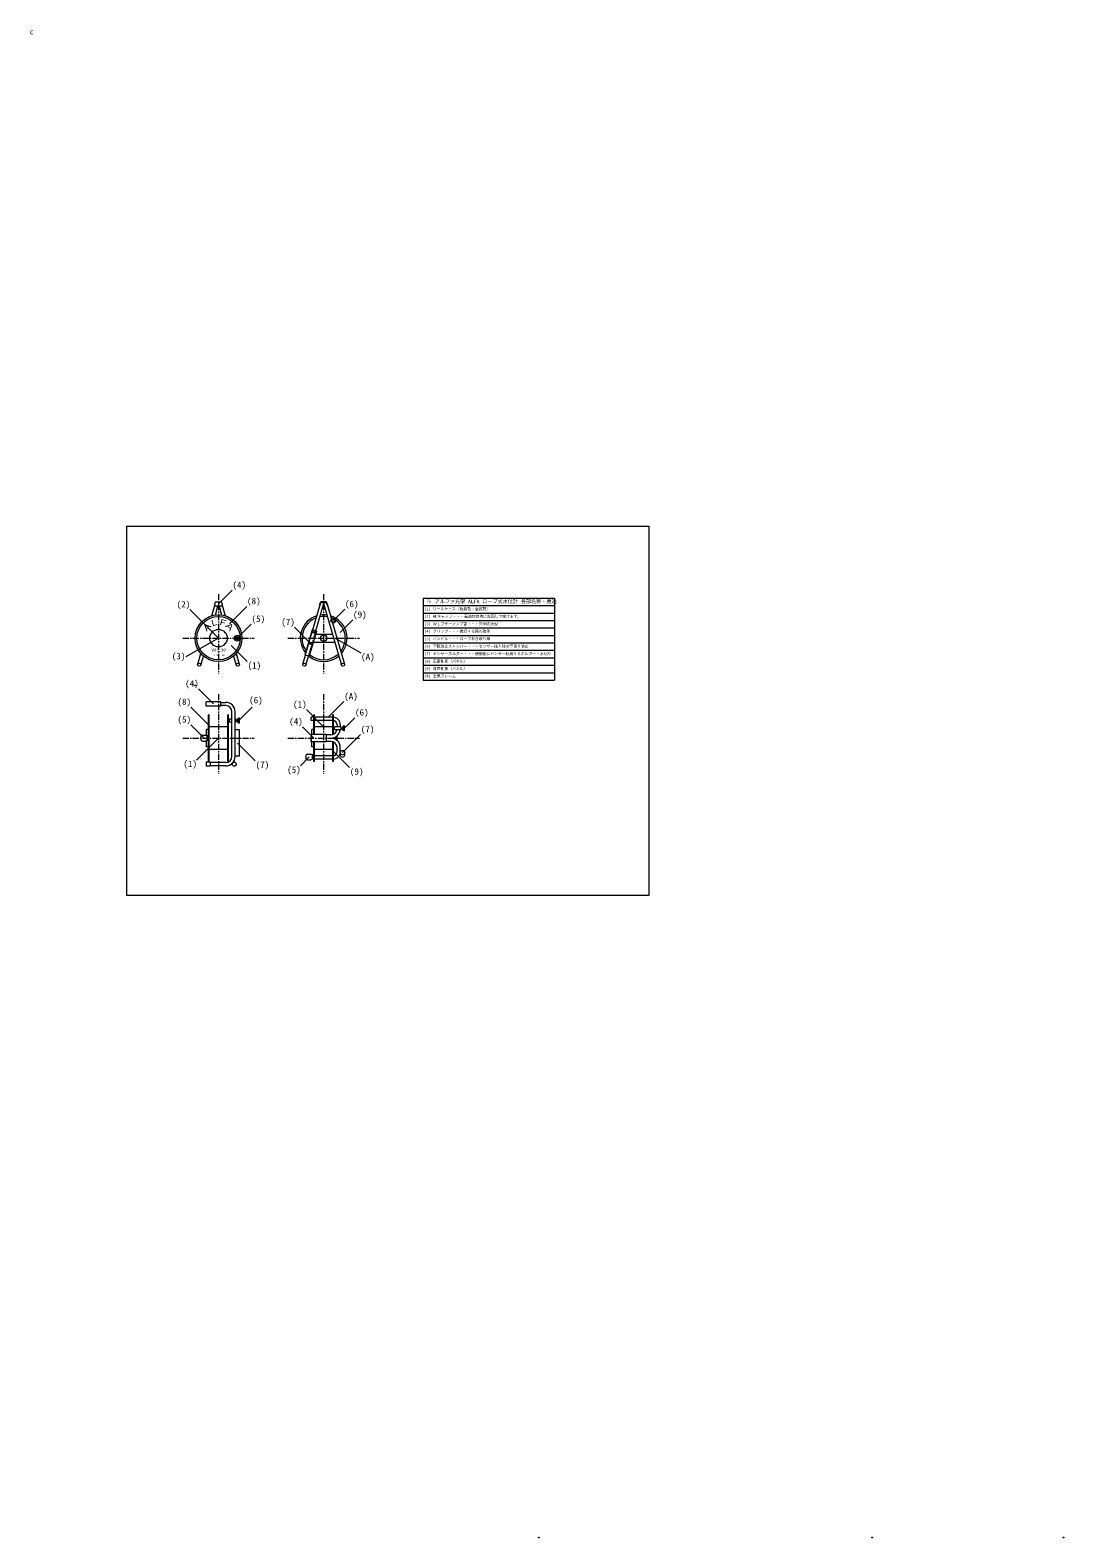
# Model space of a CAD drawing. Units: millimetres, scale not verified. Extents: x -216307 to 54411, y -66560 to 54781.
import ezdxf
from ezdxf.enums import TextEntityAlignment as Align

# ---------------------------------------------------------------- set-up
doc = ezdxf.new("R2010")
doc.units = ezdxf.units.MM
doc.header["$LTSCALE"] = 100
doc.header["$PDMODE"] = 32
doc.header["$PDSIZE"] = 60
doc.linetypes.add('CHAIN1', pattern=[8, 5, -1, 1, -1])
doc.linetypes.add('DASHED1', pattern=[1.8, 1.2, -0.6])
for name, color, linetype, lineweight in [('5-0_ﾌｫｰﾏｯﾄ', 7, 'Continuous', 18), ('5-1_2F平面図', 7, 'Continuous', 18), ('5-2_2F室名', 4, 'Continuous', 9), ('F-0_ﾌｫｰﾏｯﾄ', 7, 'Continuous', 18)]:
    doc.layers.add(name, color=color, linetype=linetype, lineweight=lineweight)
doc.styles.add('Meiryo UI', font='')
doc.styles.add('ＭＳ ゴシック', font='')
doc.styles.get('Meiryo UI').set_extended_font_data('Meiryo UI')
doc.styles.get('ＭＳ ゴシック').set_extended_font_data('MS Gothic')

msp = doc.modelspace()

# ---------------------------------------------------------------- linework, layer by layer
at = {"layer": '5-0_ﾌｫｰﾏｯﾄ'}
for p, q in [((-14167, 7648.1), (-13915.4, 8512.7)), ((-13920.3, 8547.9), (-13920.3, 8647.9)), ((-13790.3, 8777.9), (-13460.3, 8777.9)), ((-13335.1, 8512.7), (-13083.5, 7648.1)), ((-13330.3, 8647.9), (-13330.3, 8547.9)), ((-6034, 6510), (-5415.9, 8634.2)), ((-5784.3, 6437.4), (-5166.2, 8561.5)), ((-5456, 8547.9), (-5456, 8647.9)), ((-4996, 8777.9), (-5326, 8777.9)), ((-5155.9, 8561.5), (-3735.9, 3681.5)), ((-4906.2, 8634.2), (-4891.7, 8584.3)), ((-4891.7, 8584.3), (-4542.1, 7382.8)), ((-4866, 8547.9), (-4866, 8647.9)), ((-13878, 7710.8), (-13672.3, 8417.9)), ((-13460.3, 8417.9), (-13790.3, 8417.9)), ((-13578.3, 8417.9), (-13372.5, 7710.8)), ((-5208, 8417.9), (-5114.1, 8417.9)), ((-6082, 6524), (-6674.3, 4488.4)), ((-5736.3, 6423.4), (-6082, 6524)), ((-5862.7, 6167.9), (-4459.4, 6167.9)), ((-4453.9, 7079.8), (-3486.2, 3754.2)), ((-12596.7, 5257), (-11307.6, 3967.9)), ((-12115.3, 5757.9), (-12115.3, 5937.9)), ((-6049, 5527.9), (-4273.1, 5527.9)), ((-15300.1, 3754.2), (-15048.3, 4619.3)), ((-15050.4, 3681.5), (-14838.1, 4411.4)), ((-12412.5, 4411.4), (-12200.1, 3681.5)), ((-12202.2, 4619.3), (-11950.4, 3754.2)), ((-6835.9, 3754.2), (-6626.3, 4474.5)), ((-6586.2, 3681.5), (-6376.6, 4401.8)), ((-14625.3, 370.1), (-14625.3, 730.1)), ((-13425.3, 730.1), (-14625.3, 730.1)), ((-13425.3, 370.1), (-14625.3, 370.1)), ((-13425.3, 370.1), (-13425.3, 730.1)), ((-13425.3, 680.1), (-13045.3, 680.1)), ((-13045.3, 420.1), (-13425.3, 420.1)), ((-14425.3, -4079.9), (-14425.3, -319.9)), ((-12883.3, -4079.9), (-12883.3, -319.9)), ((-12825.3, -707.1), (-12745.3, -707.1)), ((-12825.3, -857.1), (-12745.3, -857.1)), ((-12745.3, -906.2), (-12745.3, -658.7)), ((-12545.3, -662.1), (-12745.3, -662.1)), ((-12545.3, -902.1), (-12745.3, -902.1)), ((-12545.3, -3669.9), (-12545.3, -79.9)), ((-12285.3, -3669.9), (-12285.3, -79.9)), ((-12225.3, -662.1), (-12285.3, -662.1)), ((-12225.3, -902.1), (-12285.3, -902.1)), ((-12225.3, -902.1), (-12225.3, -658.7)), ((-12225.3, -752.1), (-12085.3, -752.1)), ((-12225.3, -812.1), (-12085.3, -812.1)), ((-12085.3, -922.1), (-12085.3, -642.1)), ((-12025.3, -642.1), (-12085.3, -642.1)), ((-12025.3, -922.1), (-12085.3, -922.1)), ((-11945.3, -582.1), (-12025.3, -582.1)), ((-11945.3, -982.1), (-11945.3, -582.1)), ((-6161, -779.9), (-6161, -519.9)), ((-5961, -519.9), (-6161, -519.9)), ((-5961, -779.9), (-6161, -779.9)), ((-5903, -319.9), (-5961, -319.9)), ((-5961, -1904.9), (-5961, -319.9)), ((-5903, -1904.9), (-5903, -319.9)), ((-4419, -519.9), (-5903, -519.9)), ((-4419, -779.9), (-5903, -779.9)), ((-4361, -319.9), (-4419, -319.9)), ((-4419, -1912.9), (-4419, -319.9)), ((-4361, -1888.9), (-4361, -319.9)), ((-4081, -1119.9), (-4081, -1298.5)), ((-3821, -1119.9), (-3821, -1298.5)), ((-14915.3, -1969.9), (-15025.3, -2019.9)), ((-15025.3, -2379.9), (-15025.3, -2019.9)), ((-15025.3, -2379.9), (-14915.3, -2429.9)), ((-14915.3, -1969.9), (-14655.3, -1969.9)), ((-14535.3, -2379.9), (-14658.3, -2429.9)), ((-14535.3, -2019.9), (-14655.3, -1969.9)), ((-14425.3, -1499.9), (-14585.3, -1499.9)), ((-14585.3, -1999), (-14585.3, -1499.9)), ((-14585.3, -2899.9), (-14585.3, -2400.2)), ((-14535.3, -2379.9), (-14535.3, -2019.9)), ((-14425.3, -2379.9), (-14535.3, -2379.9)), ((-12883.3, -1299.9), (-14367.3, -1299.9)), ((-6161, -1904.9), (-6161, -2364.9)), ((-6161, -1904.9), (-6161, -2494.9)), ((-4961, -1904.9), (-6161, -1904.9)), ((-6161, -2494.9), (-6161, -1904.9)), ((-5961, -1499.9), (-6121, -1499.9)), ((-6121, -1904.9), (-6121, -1499.9)), ((-4419, -1299.9), (-5903, -1299.9)), ((-4581, -1939.9), (-4961, -1939.9)), ((-4419, -2217.3), (-4419, -2182.4)), ((-4361, -1343.5), (-4281, -1343.5)), ((-4361, -1493.5), (-4281, -1493.5)), ((-4361, -2232.4), (-4361, -2167.3)), ((-4281, -1542.5), (-4281, -1295.1)), ((-4081, -1298.5), (-4281, -1298.5)), ((-4081, -1538.5), (-4281, -1538.5)), ((-4121, -2354.9), (-4121, -2044.8)), ((-3821, -1298.5), (-4081, -1298.5)), ((-3821, -1538.5), (-4081, -1538.5)), ((-4061, -2405.6), (-4061, -1994.1)), ((-3761, -1298.5), (-3821, -1298.5)), ((-3761, -1538.5), (-3821, -1538.5)), ((-3761, -1538.5), (-3761, -1295.1)), ((-3761, -1388.5), (-3621, -1388.5)), ((-3761, -1448.5), (-3621, -1448.5)), ((-3621, -1558.5), (-3621, -1278.5)), ((-3561, -1278.5), (-3621, -1278.5)), ((-3561, -1558.5), (-3621, -1558.5)), ((-3481, -1218.5), (-3561, -1218.5)), ((-3481, -1618.5), (-3481, -1218.5)), ((-14915.3, -2429.9), (-14658.3, -2429.9)), ((-14425.3, -2899.9), (-14585.3, -2899.9)), ((-12883.3, -3099.9), (-14367.3, -3099.9)), ((-6451, -3479.9), (-6561, -3529.9)), ((-6561, -3889.9), (-6561, -3529.9)), ((-6451, -3479.9), (-6191, -3479.9)), ((-6071, -3529.9), (-6191, -3479.9)), ((-6071, -3889.9), (-6071, -3529.9)), ((-5961, -4079.9), (-5961, -2494.9)), ((-4421, -3619.9), (-5904.7, -3619.9)), ((-5903, -4079.9), (-5903, -2494.9)), ((-4419, -3099.9), (-5903, -3099.9)), ((-4581, -2459.9), (-4961, -2459.9)), ((-4419, -4079.9), (-4419, -2486.8)), ((-4361, -4079.9), (-4361, -2510.9)), ((-4081, -3279.9), (-4081, -2959.9)), ((-3821, -3279.9), (-3821, -2959.9)), ((-3821, -3540.3), (-3821, -3360.3)), ((-3461, -3540.3), (-3461, -3360.3)), ((-14305.3, -4139.9), (-14625.3, -4139.9)), ((-14625.3, -4139.9), (-14625.3, -4459.9)), ((-14367.3, -4079.9), (-14425.3, -4079.9)), ((-13045.3, -4169.9), (-14305.3, -4169.9)), ((-13045.3, -4429.9), (-14305.3, -4429.9)), ((-12825.3, -4079.9), (-12883.3, -4079.9)), ((-12512.2, -4344.1), (-12583.1, -4273.2)), ((-12314.2, -4146.1), (-12395.8, -4064.5)), ((-11925.3, -3659.9), (-12285.3, -3659.9)), ((-6561, -3889.9), (-6451, -3939.9)), ((-6451, -3939.9), (-6194.1, -3939.9)), ((-6071, -3889.9), (-6194.1, -3939.9)), ((-5961, -3889.9), (-6071, -3889.9)), ((-5903, -4079.9), (-5961, -4079.9)), ((-4421, -3879.9), (-5904.7, -3879.9)), ((-4361, -4079.9), (-4419, -4079.9))]:
    msp.add_line(p, q, dxfattribs=at)
at = {"layer": '5-0_ﾌｫｰﾏｯﾄ', "linetype": 'CHAIN1'}
for p, q in [((-13625.3, 9397.9), (-13625.3, 2967.9)), ((-5161, 9397.9), (-5161, 2967.9)), ((-16505.3, 5847.9), (-10745.3, 5847.9)), ((-8041, 5847.9), (-2281, 5847.9)), ((-13625.3, 1350.1), (-13625.3, -5079.9)), ((-5161, 1350.1), (-5161, -5079.9)), ((-16505.3, -2199.9), (-10745.3, -2199.9)), ((-8041, -2199.9), (-2281, -2199.9))]:
    msp.add_line(p, q, dxfattribs=at)
at = {"layer": '5-0_ﾌｫｰﾏｯﾄ', "linetype": 'DASHED1'}
for p, q in [((-4542.1, 7382.8), (-4453.9, 7079.8)), ((-6626.3, 4474.5), (-6034, 6510)), ((-6376.6, 4401.8), (-5784.3, 6437.4))]:
    msp.add_line(p, q, dxfattribs=at)
at = {"layer": '5-0_ﾌｫｰﾏｯﾄ'}
for points in [[(-5736.3, 6423.4), (-6328.6, 4387.9), (-6674.3, 4488.4)], [(-14367.3, -4079.9), (-14367.3, -319.9), (-14425.3, -319.9)], [(-12825.3, -4079.9), (-12825.3, -319.9), (-12883.3, -319.9)], [(-11945.3, -982.1), (-12025.3, -982.1), (-12025.3, -582.1)], [(-14425.3, -2019.9), (-14503.7, -2019.9), (-14535.3, -2019.9)], [(-11925.3, -3659.9), (-11925.3, -1523.7), (-12285.3, -1523.7)], [(-4961, -1904.9), (-4961, -2494.9), (-6161, -2494.9)], [(-3481, -1618.5), (-3561, -1618.5), (-3561, -1218.5)], [(-5961, -2899.9), (-6121, -2899.9), (-6121, -2494.9)], [(-5961, -3529.9), (-6039.4, -3529.9), (-6071, -3529.9)], [(-14305.3, -4139.9), (-14305.3, -4459.9), (-14625.3, -4459.9)]]:
    msp.add_lwpolyline(points, dxfattribs=at)
for centre, radius in [((-13625.3, 5847.9), 1880), ((-13625.3, 5847.9), 1740), ((-4380, 7265.6), 200), ((-13625.3, 5847.9), 700), ((-12115.3, 5847.9), 230), ((-12115.3, 5847.9), 230), ((-5945.5, 6348.9), 90), ((-5161, 5847.9), 250), ((-12115.3, 5847.9), 146), ((-12115.3, 5847.9), 110), ((-12115.3, 5847.9), 90), ((-6213.7, 5427.1), 90), ((-15175.3, 3717.9), 130), ((-12075.3, 3717.9), 130), ((-6711, 3717.9), 130), ((-3611, 3717.9), 130), ((-3641, -3360.3), 180), ((-12358.4, -4299.9), 160)]:
    msp.add_circle(centre, radius, dxfattribs=at)
at = {"layer": '5-0_ﾌｫｰﾏｯﾄ', "linetype": 'DASHED1'}
msp.add_circle((-4380, 7265.6), 120, dxfattribs=at)
at = {"layer": '5-0_ﾌｫｰﾏｯﾄ'}
for centre, radius, start, end in [((-13790.3, 8647.9), 130, 90, 180), ((-13790.3, 8547.9), 130, 180, 270), ((-13460.3, 8647.9), 130, 0, 90), ((-13460.3, 8547.9), 130, 270, 0), ((-5326, 8647.9), 130, 90, 180), ((-5326, 8547.9), 130, 180, 195.67813), ((-5291, 8597.9), 130, 343.77587, 167.05785), ((-5031, 8597.9), 130, 16.22413, 196.22413), ((-4996, 8647.9), 130, 0, 90), ((-4996, 8547.9), 130, 344.32187, 0), ((-5161, 5847.9), 1880, 106.74823, 218.96774), ((-5161, 5847.9), 1740, 109.79273, 215.69603), ((-5161, 5847.9), 1740, 80.20967, 99.79033), ((-5161, 5847.9), 1880, 82.27431, 97.72569), ((-5161, 5847.9), 1880, 319.19649, 73.25177), ((-5161, 5847.9), 1740, 66.5802, 70.20727), ((-5161, 5847.9), 1740, 322.24099, 55.72017), ((-5161, 5847.9), 1880, 230.58345, 310.17395), ((-5161, 5847.9), 1740, 229.57968, 312.23859), ((-13045.3, -79.9), 760, 0, 90), ((-13045.3, -79.9), 500, 0, 90), ((-4421, -1119.9), 600, 0, 90), ((-4421, -1119.9), 340, 0, 90), ((-4581, -1439.9), 500, 270, 348.62515), ((-4581, -1439.9), 760, 270, 352.54459), ((-4581, -2959.9), 760, 0, 90), ((-4581, -2959.9), 500, 0, 90), ((-4421, -3279.9), 340, 270, 0), ((-4421, -3279.9), 600, 270, 0), ((-3641, -3540.3), 180, 180, 0), ((-13045.3, -3669.9), 760, 270, 0), ((-13045.3, -3669.9), 500, 270, 0)]:
    msp.add_arc(centre, radius, start, end, dxfattribs=at)
at = {"layer": '5-0_ﾌｫｰﾏｯﾄ', "linetype": 'DASHED1'}
msp.add_arc((-5161, 5847.9), 1740, 55.72017, 66.5802, dxfattribs=at)
at = {"layer": '5-0_ﾌｫｰﾏｯﾄ', "color": 4}
for p in [(-15505.3, 2047.9), (12160, -66529.8), (38981.1, -66529.8), (54381.1, -66529.8)]:
    msp.add_point(p, dxfattribs=at)
at = {"layer": '5-1_2F平面図'}
for p, q in [((-13625.3, 8597.9), (-12522.1, 9701)), ((-13625.3, 5847.9), (-15920.7, 8143.3)), ((-4380, 7265.6), (-3470, 8175.7)), ((-12115.3, 5847.9), (-10988.3, 6974.8)), ((-6213.7, 5427.1), (-7506.8, 6720.2)), ((-13625.3, 5847.9), (-16246, 4334.8)), ((-4230.8, 5847.9), (-2171.8, 4659.1)), ((-14025.3, 550.1), (-15241, 1765.9)), ((-11985.3, -782.1), (-10902, 301.2)), ((-5161, -1299.9), (-6554.2, 93.3)), ((-14780.3, -2199.9), (-15859.1, -1121.1)), ((-3521, -1418.5), (-2658.8, -556.2)), ((-13625.3, -2199.9), (-15385.2, -3959.8)), ((-5961, -2199.9), (-6871, -1289.9)), ((-12105.3, -2591.8), (-10662.7, -4034.3)), ((-6316, -3709.9), (-7030.7, -4424.5))]:
    msp.add_line(p, q, dxfattribs=at)
at = {"layer": '5-2_2F室名'}
for p, q in [((2842.6, 9072.8), (2842.6, 2467.7)), ((2842.6, 8472.3), (13414.6, 8472.3)), ((2842.6, 7871.8), (13414.6, 7871.8)), ((2842.6, 7271.4), (13414.6, 7271.4)), ((2842.6, 6670.9), (13414.6, 6670.9)), ((2842.6, 6070.4), (13414.6, 6070.4)), ((2842.6, 5470), (13414.6, 5470)), ((2842.6, 4869.5), (13414.6, 4869.5)), ((2842.6, 4269.1), (13414.6, 4269.1)), ((2842.6, 3668.6), (13414.6, 3668.6)), ((2842.6, 3068.1), (13414.6, 3068.1)), ((2842.6, 2467.7), (13414.6, 2467.7))]:
    msp.add_line(p, q, dxfattribs=at)
at = {"layer": '5-2_2F室名', "color": 7, "lineweight": 18}
for p, q in [((-12747.5, 7009.5), (-11348.7, 8408.3)), ((-3831.7, 6304.4), (-2816.5, 7319.6)), ((-14373.4, -1192.3), (-15859.1, 293.3)), ((-4790, -519.9), (-3528.9, 741.3)), ((-3641, -3360.3), (-2192.3, -1911.5)), ((-4390.6, -3256.4), (-3073.5, -4573.5))]:
    msp.add_line(p, q, dxfattribs=at)
at = {"layer": '5-2_2F室名'}
msp.add_lwpolyline([(2842.6, 9072.8), (13414.6, 9072.8), (13414.6, 2467.7)], dxfattribs=at)
at = {"layer": 'F-0_ﾌｫｰﾏｯﾄ'}
msp.add_lwpolyline([(-21000, 14850), (21000, 14850), (21000, -14850), (-21000, -14850)], close=True, dxfattribs=at)

# ---------------------------------------------------------------- texts
at = {"layer": '5-0_ﾌｫｰﾏｯﾄ', "style": 'Meiryo UI'}
msp.add_text('c', height=439.9, dxfattribs=at).set_placement((-28814.3, 54312.9), align=Align.BOTTOM_LEFT)
at = {"layer": '5-0_ﾌｫｰﾏｯﾄ', "style": 'ＭＳ ゴシック'}
for s, height, rotation, width, p in [('Ｌ', 469.2, 15, 1.25, (-14260.4, 6628.6)), ('Ｆ', 469.2, 345, 1.35, (-13787.9, 6843.4)), ('Ａ', 498.5, 45, 1.3, (-14565.7, 6151.9)), ('Ａ', 498.5, 315, 1.3, (-13321.2, 6788.3))]:
    msp.add_text(s, height=height, rotation=rotation, dxfattribs=dict(at, width=width)).set_placement(p, align=Align.BOTTOM_LEFT)
at = {"layer": '5-0_ﾌｫｰﾏｯﾄ', "style": 'ＭＳ ゴシック', "width": 1.1}
msp.add_text('ＷＬ30', height=249.3, dxfattribs=at).set_placement((-14195.3, 4697.9), align=Align.BOTTOM_LEFT)
at = {"layer": '5-0_ﾌｫｰﾏｯﾄ', "color": 6, "insert": (-13970.3, 4417.9), "char_height": 132, "attachment_point": 7, "style": 'ＭＳ ゴシック'}
msp.add_mtext('\\T1.25;\\W0.9;TYPE-2B', dxfattribs=at)
at = {"layer": '5-1_2F平面図', "style": 'ＭＳ ゴシック', "width": 1.05}
for s, p in [('(4)', (-12502.1, 9721)), ('(2)', (-16990.7, 8163.3)), ('(8)', (-11328.7, 8428.3)), ('(6)', (-3450, 8195.7)), ('(5)', (-10968.3, 6994.8)), ('(7)', (-8576.8, 6740.2)), ('(9)', (-2796.5, 7339.6)), ('(3)', (-17382.9, 3990.3)), ('(1)', (-11287.6, 3247.9)), ('(A)', (-2151.8, 3939.1)), ('(4)', (-16311, 1785.9)), ('(A)', (-3508.9, 761.3)), ('(8)', (-16929.1, 313.3)), ('(6)', (-11161, 450.6)), ('(1)', (-7624.2, 113.3)), ('(6)', (-2638.8, -536.2)), ('(5)', (-16929.1, -1101.1)), ('(4)', (-7941, -1269.9)), ('(7)', (-2172.3, -1891.5)), ('(1)', (-16455.2, -4679.8)), ('(7)', (-10642.7, -4754.3)), ('(5)', (-8100.7, -5144.5)), ('(9)', (-3053.5, -5293.5))]:
    msp.add_text(s, height=513.2, dxfattribs=at).set_placement(p, align=Align.BOTTOM_LEFT)
at = {"layer": '5-2_2F室名', "color": 3, "style": 'ＭＳ ゴシック'}
for s, height, p in [('※ アルファ光学 ALFA ロープ式水位計 各部名称・用途', 293.3, (3128.6, 8572.5)), ('(1) リールケース（樹脂製・金属製）', 219.9, (2942.6, 8022.1)), ('(2) WLキャップ・・・電池交換時に左回しで空けます。', 219.9, (2942.6, 7421.6)), ('(3) ＷＬブザーアンプ部・・・完全防水型', 219.9, (2942.6, 6821.1)), ('(4) グリップ・・・携行する際の取手', 219.9, (2942.6, 6220.7)), ('(5) ハンドル・・・ロープ巻き取り用', 219.9, (2942.6, 5620.2)), ('(6) 空転防止ストッパー・・・センサー挿入時の空回り防止', 219.9, (2942.6, 5019.8)), ('(7) センサーホルダー・・・使用後にセンサー収納するホルダー・水切り', 219.9, (2942.6, 4419.3)), ('(8) 正面側板（パネル）', 219.9, (2942.6, 3818.8)), ('(9) 背面側板（パネル）', 219.9, (2942.6, 3218.4)), ('(A) 金属フレーム', 219.9, (2942.6, 2617.9))]:
    msp.add_text(s, height=height, dxfattribs=at).set_placement(p, align=Align.BOTTOM_LEFT)

doc.saveas('drawing.dxf')
